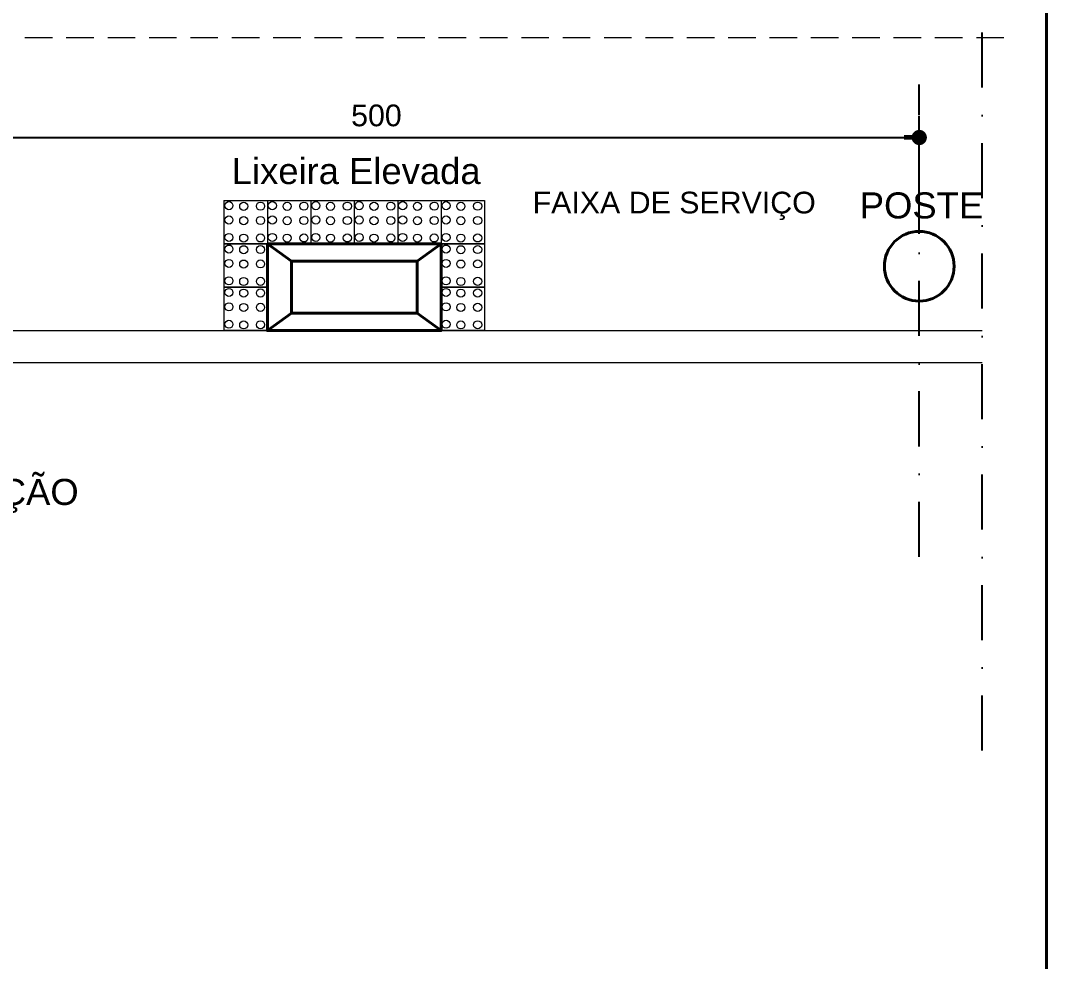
# Model space of a CAD drawing. Header units: millimetres. Extents: x 2084 to 63904, y -2368 to 2343.
# Drawn here: x 57491.7 to 57964.2, y -1816.3 to -1382.9 of the extents above; entities that cross this region are included whole.
import ezdxf

# ---------------------------------------------------------------- set-up
doc = ezdxf.new("R2010")
doc.units = ezdxf.units.MM
doc.header["$PDMODE"] = 2
doc.linetypes.add('DASHDOTX2', pattern=[50.8, 25.4, -12.7, 0, -12.7])
doc.linetypes.add('DASHED', pattern=[19.05, 12.7, -6.35])
doc.layers.get('0').update_dxf_attribs({"color": 8})
doc.layers.get('Defpoints').update_dxf_attribs({"lineweight": 0})
for name, color, linetype, lineweight in [('COTAS', 1, 'Continuous', 0), ('P1', 1, 'Continuous', 5), ('P4', 4, 'Continuous', 40), ('P6', 6, 'Continuous', 60), ('PISO PODOTÁTIL-ALERTA', 1, 'Continuous', 5), ('PROJEÇÃO', 252, 'DASHED', 9), ('TEXTO PADRÃO', 2, 'Continuous', 15)]:
    doc.layers.add(name, color=color, linetype=linetype, lineweight=lineweight)
doc.layers.add('TRAÇO PONTO', color=9, linetype='DASHDOTX2')
doc.styles.get("Standard").update_dxf_attribs({"font": 'arial.ttf'})
doc.dimstyles.new('1-50', dxfattribs={"dimtxt": 10, "dimasz": 7, "dimexe": 10, "dimexo": 15, "dimgap": 5, "dimtad": 1, "dimdec": 0, "dimtxsty": 'Standard', "dimblk": 'DOT', "dimcen": 2.5, "dimclrd": 5, "dimclre": 5, "dimclrt": 7, "dimadec": 0, "dimazin": 0, "dimtfac": 1, "dimtdec": 0, "dimtmove": 0, "dimatfit": 3, "dimldrblk": 'DOT', "dimfxl": 10, "dimarcsym": 0})

# ---------------------------------------------------------------- blocks, each defined once
blk = doc.blocks.new('DOT')
at = {"layer": 'P6', "color": 0, "linetype": 'ByBlock'}
blk.add_line((-0.5, 0), (-1, 0), dxfattribs=at)
at = {"layer": 'P6', "color": 0, "linetype": 'ByBlock', "const_width": 0.5}
blk.add_lwpolyline([(-0.25, 0, 1), (0.25, 0, 1)], format="xyb", close=True, dxfattribs=at)
blk = doc.blocks.new('*D110')
at = {"layer": 'COTAS', "color": 5, "lineweight": -2, "transparency": 16777216}
for p, q in [((57405.63, -1450.8), (57405.63, -1426.77)), ((57905.63, -1481.09), (57905.63, -1426.77)), ((57412.63, -1436.77), (57898.63, -1436.77))]:
    blk.add_line(p, q, dxfattribs=at)
at = {"layer": 'Defpoints', "color": 0, "transparency": 16777216}
for p in [(57905.63, -1436.77), (57405.63, -1465.8, 10), (57905.63, -1496.09, 10)]:
    blk.add_point(p, dxfattribs=at)
at = {"layer": 'COTAS', "color": 5, "lineweight": -2, "transparency": 16777216, "xscale": 7, "yscale": 7, "zscale": 7, "rotation": 180}
blk.add_blockref('DOT', (57405.63, -1436.77), dxfattribs=at)
at = {"layer": 'COTAS', "color": 5, "lineweight": -2, "transparency": 16777216, "xscale": 7, "yscale": 7, "zscale": 7}
blk.add_blockref('DOT', (57905.63, -1436.77), dxfattribs=at)
at = {"layer": 'COTAS', "color": 7, "transparency": 16777216, "insert": (57655.63, -1426.66), "char_height": 10, "attachment_point": 5}
blk.add_mtext('500', dxfattribs=at)
blk = doc.blocks.new('_DOT')
at = {"color": 0, "linetype": 'ByBlock', "lineweight": -2}
blk.add_line((-0.5, 0), (-1, 0), dxfattribs=at)
at = {"linetype": 'ByBlock', "lineweight": -2, "const_width": 0.5}
blk.add_lwpolyline([(-0.25, 0, 1), (0.25, 0, 1)], format="xyb", close=True, dxfattribs=at)
blk = doc.blocks.new('Piso tátil alerta')
for p, q in [((-20, 0), (0, 0)), ((-20, 0), (-20, -20)), ((0, 0), (0, -20)), ((0, -20), (-20, -20))]:
    blk.add_line(p, q)
for centre in [(-17.71, -2.43), (-10.91, -2.74), (-3.18, -2.67), (-17.71, -9.04), (-10.91, -9.34), (-3.18, -9.28), (-17.71, -17.08), (-10.91, -17.38), (-3.18, -17.32)]:
    blk.add_circle(centre, 1.86)

msp = doc.modelspace()

# ---------------------------------------------------------------- linework, layer by layer
at = {"layer": 'P1'}
for p, q in [((57251.05, -1525.72), (57934.66, -1525.72)), ((57934.66, -1540.58), (55516.08, -1540.58))]:
    msp.add_line(p, q, dxfattribs=at)
at = {"layer": 'P4'}
for p, q in [((57964.22, -2368.06), (57964.22, -388.48)), ((57605.42, -1485.72), (57616.47, -1493.74)), ((57605.42, -1525.72), (57616.47, -1517.7))]:
    msp.add_line(p, q, dxfattribs=at)
msp.add_lwpolyline([(57605.42, -1485.72), (57605.42, -1525.72), (57685.42, -1525.72), (57685.42, -1485.72)], close=True, dxfattribs=at)
for points in [[(57685.42, -1525.72), (57674.37, -1517.7), (57674.37, -1493.74), (57685.42, -1485.72)], [(57674.37, -1493.74), (57616.47, -1493.74), (57616.47, -1517.7), (57674.37, -1517.7)]]:
    msp.add_lwpolyline(points, dxfattribs=at)
msp.add_circle((57905.63, -1496.09, 10), 16.07, dxfattribs=at)
at = {"layer": 'PROJEÇÃO'}
msp.add_line((57944.62, -1390.8), (55580.44, -1390.8), dxfattribs=at)
at = {"layer": 'TRAÇO PONTO'}
for p, q in [((57934.66, -1719.21), (57934.66, -489.38)), ((57905.63, -1629.97, 10), (57905.63, -1412.35, 10))]:
    msp.add_line(p, q, dxfattribs=at)

# ---------------------------------------------------------------- block references
at = {"layer": 'PISO PODOTÁTIL-ALERTA'}
for p in [(57605.42, -1465.72), (57625.42, -1465.72), (57645.42, -1465.72), (57665.42, -1465.72), (57685.42, -1465.72), (57705.42, -1465.72), (57605.42, -1485.72), (57705.42, -1485.72), (57605.42, -1505.72), (57705.42, -1505.72)]:
    msp.add_blockref('Piso tátil alerta', p, dxfattribs=at)

# ---------------------------------------------------------------- texts
at = {"layer": 'TEXTO PADRÃO', "attachment_point": 1}
for s, insert, char_height, width in [('   Lixeira Elevada', (57575.04, -1446.22, 10), 12, 129.3046), (' FAIXA DE SERVIÇO', (57723.68, -1461.74), 10, 935.5662), ('POSTE', (57878.23, -1462.05, 20), 12, 45.3387), ('\\pi351.67939;CANTEIRO P/ ARBORIZAÇÃO\\P\\pi408.50341,t516.50341;(min.120x60cm)', (56933.06, -1594.03), 12, 935.5662)]:
    msp.add_mtext(s, dxfattribs=dict(at, insert=insert, char_height=char_height, width=width))

# ---------------------------------------------------------------- dimensions: what is measured, and where the dimension line sits
at = {"layer": 'COTAS'}
dim = msp.add_linear_dim(base=(57905.63, -1436.77), p1=(57405.63, -1465.8, 10), p2=(57905.63, -1496.09, 10), dimstyle='1-50', override={"dimblk": 'DOT', "dimldrblk": 'DOT', "dimfxl": 5}, dxfattribs=at)
dim.commit()
dim.dimension.update_dxf_attribs({"geometry": '*D110', "text_midpoint": (57655.63, -1426.66)})

doc.saveas('drawing.dxf')
